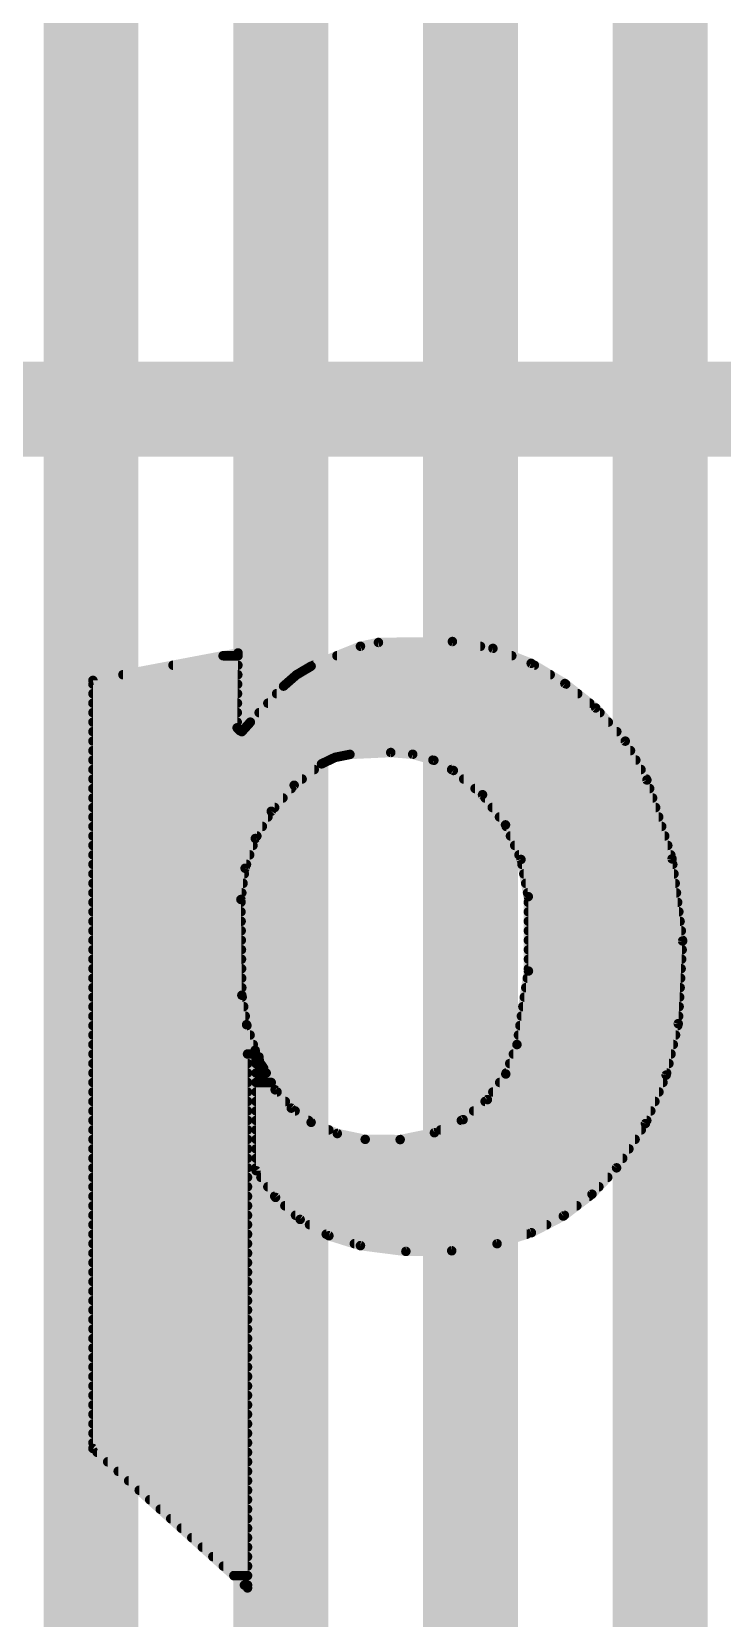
# Model space of a CAD drawing. Extents: x -28 to 79, y -1 to 63.
# Drawn here: x 26.384 to 28.233, y 23.431 to 27.681 of the extents above; entities that cross this region are included whole.
import ezdxf

# ---------------------------------------------------------------- set-up
doc = ezdxf.new("R2010")
doc.units = 0
for name, color, linetype in [('1', 12, 'CONTINUOUS'), ('16', 132, 'CONTINUOUS'), ('21', 41, 'CONTINUOUS')]:
    doc.layers.add(name, color=color, linetype=linetype)

msp = doc.modelspace()

# ---------------------------------------------------------------- linework, layer by layer
at = {"layer": '1', "const_width": 0.254}
for points in [[(26.543, 21.971), (26.543, 49.276)], [(27.051, 22.225), (27.051, 49.276)], [(27.559, 22.479), (27.559, 47.244)], [(28.067, 22.733), (28.067, 38.862)]]:
    msp.add_lwpolyline(points, dxfattribs=at)
at = {"layer": '16', "const_width": 0.254}
msp.add_lwpolyline([(20.32, 26.67), (39.37, 26.67)], dxfattribs=at)
at = {"layer": '21', "const_width": 0.0254}
for points in [[(27.2644, 26.035), (27.3126, 26.0452)], [(27.3126, 26.0452), (27.5107, 26.0477)], [(27.5107, 26.0477), (27.6192, 26.0293)], [(26.5481, 25.9436), (26.9367, 26.0172)], [(26.8966, 26.0096), (26.9366, 26.0096)], [(26.9367, 26.0172), (26.9342, 25.8166)], [(27.1323, 25.9817), (27.2644, 26.035)], [(27.2014, 26.0096), (27.6697, 26.0096)], [(27.2644, 26.035), (27.5857, 26.035)], [(27.6192, 26.0293), (27.7216, 25.9893)], [(26.6284, 25.9588), (26.936, 25.9588)], [(26.7625, 25.9842), (26.9363, 25.9842)], [(27.0586, 25.9283), (27.093, 25.9584)], [(27.093, 25.9584), (27.1323, 25.9817)], [(27.0936, 25.9588), (27.7725, 25.9588)], [(27.1385, 25.9842), (27.7301, 25.9842)], [(27.7216, 25.9893), (27.8118, 25.9352)], [(26.5481, 23.8862), (26.5481, 25.9436)], [(26.5481, 25.9334), (26.9357, 25.9334)], [(26.9697, 25.8318), (27.0586, 25.9283)], [(27.0644, 25.9334), (27.8141, 25.9334)], [(27.8118, 25.9352), (27.8943, 25.8699)], [(26.5481, 25.908), (26.9353, 25.908)], [(26.5481, 25.8826), (26.935, 25.8826)], [(27.0165, 25.8826), (27.8783, 25.8826)], [(27.0399, 25.908), (27.8462, 25.908)], [(27.8943, 25.8699), (27.9734, 25.7809)], [(26.5481, 25.8572), (26.9347, 25.8572)], [(26.5481, 25.8318), (26.9344, 25.8318)], [(26.9469, 25.8064), (26.9697, 25.8318)], [(26.9697, 25.8318), (27.9282, 25.8318)], [(26.9931, 25.8572), (27.9056, 25.8572)], [(26.5481, 25.8064), (26.9469, 25.8064)], [(26.9342, 25.8166), (26.9418, 25.8089)], [(26.9418, 25.8089), (26.9469, 25.8064)], [(26.9469, 25.8064), (27.9508, 25.8064)], [(26.5481, 25.781), (27.9733, 25.781)], [(26.5481, 25.7556), (27.9875, 25.7556)], [(27.2364, 25.7454), (27.1967, 25.7375)], [(27.3456, 25.7505), (27.2364, 25.7454)], [(27.4044, 25.7458), (27.3456, 25.7505)], [(27.461, 25.7295), (27.4044, 25.7458)], [(27.9734, 25.7809), (28.0314, 25.6769)], [(26.5481, 25.7302), (27.1815, 25.7302)], [(26.5481, 25.7048), (27.1407, 25.7048)], [(27.1602, 25.72), (27.087, 25.6628)], [(27.1967, 25.7375), (27.1602, 25.72)], [(27.4585, 25.7302), (28.0017, 25.7302)], [(27.5133, 25.7023), (27.461, 25.7295)], [(27.5085, 25.7048), (28.0158, 25.7048)], [(27.5914, 25.6374), (27.5133, 25.7023)], [(26.5481, 25.6794), (27.1082, 25.6794)], [(27.087, 25.6628), (27.0256, 25.593)], [(27.5409, 25.6794), (28.03, 25.6794)], [(28.0314, 25.6769), (28.0988, 25.4656)], [(26.5481, 25.654), (27.0792, 25.654)], [(26.5481, 25.6286), (27.0569, 25.6286)], [(27.5715, 25.654), (28.0387, 25.654)], [(27.6528, 25.5566), (27.5914, 25.6374)], [(27.5981, 25.6286), (28.0468, 25.6286)], [(26.5481, 25.6032), (27.0346, 25.6032)], [(26.5481, 25.5778), (27.0167, 25.5778)], [(27.0256, 25.593), (26.983, 25.5202)], [(27.6174, 25.6032), (28.0549, 25.6032)], [(27.6367, 25.5778), (28.063, 25.5778)], [(26.5481, 25.5524), (27.0019, 25.5524)], [(27.6944, 25.464), (27.6528, 25.5566)], [(27.6547, 25.5524), (28.0711, 25.5524)], [(26.5481, 25.527), (26.987, 25.527)], [(26.5481, 25.5016), (26.9766, 25.5016)], [(26.983, 25.5202), (26.9556, 25.4404)], [(27.6661, 25.527), (28.0792, 25.527)], [(27.6775, 25.5016), (28.0873, 25.5016)], [(26.5481, 25.4762), (26.9679, 25.4762)], [(26.5481, 25.4508), (26.9592, 25.4508)], [(27.6889, 25.4762), (28.0954, 25.4762)], [(27.7139, 25.3644), (27.6944, 25.464)], [(27.6969, 25.4508), (28.1007, 25.4508)], [(28.0988, 25.4656), (28.1271, 25.2456)], [(26.5481, 25.4254), (26.9535, 25.4254)], [(26.5481, 25.4), (26.9501, 25.4)], [(26.9556, 25.4404), (26.9443, 25.3568)], [(27.7019, 25.4254), (28.104, 25.4254)], [(27.7069, 25.4), (28.1072, 25.4)], [(26.5481, 25.3746), (26.9467, 25.3746)], [(27.7119, 25.3746), (28.1105, 25.3746)], [(27.7142, 25.1651), (27.7139, 25.3644)], [(26.5481, 25.3492), (26.9444, 25.3492)], [(26.5481, 25.3238), (26.9446, 25.3238)], [(26.9443, 25.3568), (26.9469, 25.1003)], [(27.7139, 25.3492), (28.1138, 25.3492)], [(27.714, 25.3238), (28.117, 25.3238)], [(26.5481, 25.2984), (26.9449, 25.2984)], [(26.5481, 25.273), (26.9451, 25.273)], [(27.714, 25.2984), (28.1203, 25.2984)], [(27.7141, 25.273), (28.1236, 25.273)], [(26.5481, 25.2476), (26.9454, 25.2476)], [(27.7141, 25.2476), (28.1268, 25.2476)], [(28.1271, 25.2456), (28.1153, 25.0241)], [(26.5481, 25.2222), (26.9457, 25.2222)], [(26.5481, 25.1968), (26.9459, 25.1968)], [(27.7141, 25.2222), (28.1258, 25.2222)], [(27.7142, 25.1968), (28.1245, 25.1968)], [(26.5481, 25.1714), (26.9462, 25.1714)], [(26.5481, 25.146), (26.9464, 25.146)], [(27.6835, 24.9682), (27.7142, 25.1651)], [(27.7112, 25.146), (28.1218, 25.146)], [(27.7142, 25.1714), (28.1231, 25.1714)], [(26.5481, 25.1206), (26.9467, 25.1206)], [(27.7073, 25.1206), (28.1204, 25.1206)], [(26.5481, 25.0952), (26.9477, 25.0952)], [(26.5481, 25.0698), (26.9518, 25.0698)], [(26.9469, 25.1003), (26.9596, 25.0215)], [(27.6994, 25.0698), (28.1177, 25.0698)], [(27.7033, 25.0952), (28.1191, 25.0952)], [(26.5481, 25.0444), (26.9559, 25.0444)], [(26.5481, 25.019), (26.9604, 25.019)], [(26.9596, 25.0215), (26.9824, 24.953)], [(27.6914, 25.019), (28.1141, 25.019)], [(27.6954, 25.0444), (28.1164, 25.0444)], [(28.1153, 25.0241), (28.083, 24.8864)], [(26.5481, 24.9936), (26.9689, 24.9936)], [(27.6875, 24.9936), (28.1081, 24.9936)], [(26.5481, 24.9682), (26.9773, 24.9682)], [(26.5481, 24.9428), (26.9748, 24.9428)], [(26.9748, 24.9428), (26.9621, 24.9428)], [(26.9621, 24.9428), (26.9621, 23.5128)], [(26.9785, 24.9434), (26.9748, 24.9428)], [(26.9815, 24.9458), (26.9785, 24.9434)], [(26.9829, 24.9493), (26.9815, 24.9458)], [(26.9824, 24.953), (26.9829, 24.9493)], [(26.985, 24.9276), (26.9926, 24.9352)], [(26.9926, 24.9352), (26.9926, 24.9301)], [(27.6536, 24.8893), (27.6835, 24.9682)], [(27.6739, 24.9428), (28.0962, 24.9428)], [(27.6835, 24.9682), (28.1022, 24.9682)], [(26.5481, 24.9174), (26.9621, 24.9174)], [(26.5481, 24.892), (26.9621, 24.892)], [(26.985, 24.6304), (26.985, 24.9276)], [(26.985, 24.9174), (26.9967, 24.9174)], [(26.985, 24.892), (27.012, 24.892)], [(26.9926, 24.9301), (26.9946, 24.9204)], [(26.9946, 24.9204), (27.0002, 24.9123)], [(27.0002, 24.9123), (27.0053, 24.9047)], [(27.0053, 24.9047), (27.036, 24.847)], [(27.6546, 24.892), (28.0843, 24.892)], [(27.6642, 24.9174), (28.0903, 24.9174)], [(26.5481, 24.8666), (26.9621, 24.8666)], [(26.985, 24.8666), (27.0255, 24.8666)], [(27.6044, 24.8208), (27.6536, 24.8893)], [(27.6373, 24.8666), (28.0745, 24.8666)], [(28.083, 24.8864), (28.0274, 24.7564)], [(26.5481, 24.8412), (26.9621, 24.8412)], [(26.5481, 24.8158), (26.9621, 24.8158)], [(26.985, 24.8412), (27.041, 24.8412)], [(26.985, 24.8158), (27.0633, 24.8158)], [(27.036, 24.847), (27.0791, 24.7978)], [(27.5392, 24.7671), (27.6044, 24.8208)], [(27.5983, 24.8158), (28.0528, 24.8158)], [(27.619, 24.8412), (28.0637, 24.8412)], [(26.5481, 24.7904), (26.9621, 24.7904)], [(26.5481, 24.765), (26.9621, 24.765)], [(26.985, 24.7904), (27.0895, 24.7904)], [(26.985, 24.765), (27.1251, 24.765)], [(27.0791, 24.7978), (27.1323, 24.7599)], [(27.4625, 24.732), (27.5392, 24.7671)], [(27.5346, 24.765), (28.0311, 24.765)], [(27.5675, 24.7904), (28.0419, 24.7904)], [(26.5481, 24.7396), (26.9621, 24.7396)], [(26.985, 24.7396), (27.1797, 24.7396)], [(27.1323, 24.7599), (27.2024, 24.7299)], [(27.2024, 24.7299), (27.2771, 24.7142)], [(27.3707, 24.7136), (27.4625, 24.732)], [(27.4791, 24.7396), (28.0164, 24.7396)], [(28.0274, 24.7564), (27.9502, 24.638)], [(26.5481, 24.7142), (26.9621, 24.7142)], [(26.5481, 24.6888), (26.9621, 24.6888)], [(26.985, 24.7142), (27.2771, 24.7142)], [(26.985, 24.6888), (27.9833, 24.6888)], [(27.2771, 24.7142), (27.3707, 24.7136)], [(27.3737, 24.7142), (27.9999, 24.7142)], [(26.5481, 24.6634), (26.9621, 24.6634)], [(26.5481, 24.638), (26.9621, 24.638)], [(26.985, 24.6634), (27.9668, 24.6634)], [(26.985, 24.638), (27.9502, 24.638)], [(27.9502, 24.638), (27.8844, 24.5673)], [(26.5481, 24.6126), (26.9621, 24.6126)], [(27.037, 24.5588), (26.985, 24.6304)], [(26.9979, 24.6126), (27.9266, 24.6126)], [(26.5481, 24.5872), (26.9621, 24.5872)], [(26.5481, 24.5618), (26.9621, 24.5618)], [(27.0164, 24.5872), (27.9029, 24.5872)], [(27.0348, 24.5618), (27.8771, 24.5618)], [(27.103, 24.4998), (27.037, 24.5588)], [(27.8844, 24.5673), (27.8076, 24.5089)], [(26.5481, 24.5364), (26.9621, 24.5364)], [(26.5481, 24.511), (26.9621, 24.511)], [(27.0621, 24.5364), (27.8438, 24.5364)], [(27.0905, 24.511), (27.8104, 24.511)], [(27.8076, 24.5089), (27.722, 24.4643)], [(26.5481, 24.4856), (26.9621, 24.4856)], [(27.18, 24.4561), (27.103, 24.4998)], [(27.1281, 24.4856), (27.763, 24.4856)], [(26.5481, 24.4602), (26.9621, 24.4602)], [(26.5481, 24.4348), (26.9621, 24.4348)], [(27.1728, 24.4602), (27.7094, 24.4602)], [(27.2644, 24.4297), (27.18, 24.4561)], [(27.2481, 24.4348), (27.6301, 24.4348)], [(27.3861, 24.4142), (27.2644, 24.4297)], [(27.6301, 24.4348), (27.5088, 24.4159)], [(27.722, 24.4643), (27.6301, 24.4348)], [(26.5481, 24.4094), (26.9621, 24.4094)], [(26.5481, 24.384), (26.9621, 24.384)], [(27.5088, 24.4159), (27.3861, 24.4142)], [(26.5481, 24.3586), (26.9621, 24.3586)], [(26.5481, 24.3332), (26.9621, 24.3332)], [(26.5481, 24.3078), (26.9621, 24.3078)], [(26.5481, 24.2824), (26.9621, 24.2824)], [(26.5481, 24.257), (26.9621, 24.257)], [(26.5481, 24.2316), (26.9621, 24.2316)], [(26.5481, 24.2062), (26.9621, 24.2062)], [(26.5481, 24.1808), (26.9621, 24.1808)], [(26.5481, 24.1554), (26.9621, 24.1554)], [(26.5481, 24.13), (26.9621, 24.13)], [(26.5481, 24.1046), (26.9621, 24.1046)], [(26.5481, 24.0792), (26.9621, 24.0792)], [(26.5481, 24.0538), (26.9621, 24.0538)], [(26.5481, 24.0284), (26.9621, 24.0284)], [(26.5481, 24.003), (26.9621, 24.003)], [(26.5481, 23.9776), (26.9621, 23.9776)], [(26.5481, 23.9522), (26.9621, 23.9522)], [(26.5481, 23.9268), (26.9621, 23.9268)], [(26.5481, 23.9014), (26.9621, 23.9014)], [(26.9621, 23.5128), (26.5481, 23.8862)], [(26.5594, 23.876), (26.9621, 23.876)], [(26.5876, 23.8506), (26.9621, 23.8506)], [(26.6157, 23.8252), (26.9621, 23.8252)], [(26.6439, 23.7998), (26.9621, 23.7998)], [(26.6721, 23.7744), (26.9621, 23.7744)], [(26.7002, 23.749), (26.9621, 23.749)], [(26.7284, 23.7236), (26.9621, 23.7236)], [(26.7565, 23.6982), (26.9621, 23.6982)], [(26.7847, 23.6728), (26.9621, 23.6728)], [(26.8129, 23.6474), (26.9621, 23.6474)], [(26.841, 23.622), (26.9621, 23.622)], [(26.8692, 23.5966), (26.9621, 23.5966)], [(26.8974, 23.5712), (26.9621, 23.5712)], [(26.9255, 23.5458), (26.9621, 23.5458)], [(26.9537, 23.5204), (26.9621, 23.5204)]]:
    msp.add_lwpolyline(points, dxfattribs=at)
at = {"layer": '21', "const_width": 0.0127}
for points in [[(27.3125, 26.0515, 1), (27.3127, 26.0389)], [(27.3139, 26.039, 1), (27.3113, 26.0514)], [(27.5118, 26.054, 1), (27.5096, 26.0414)], [(27.5108, 26.0414, 1), (27.5106, 26.054)], [(26.8966, 26.016, 1), (26.8966, 26.0033)], [(26.943, 26.0171, 1), (26.9304, 26.0173)], [(26.9379, 26.011, 1), (26.9355, 26.0234)], [(26.9366, 26.0033, 1), (26.9366, 26.016)], [(27.2014, 26.016, 1), (27.2014, 26.0033)], [(27.2644, 26.0414, 1), (27.2644, 26.0286)], [(27.2631, 26.0412, 1), (27.2657, 26.0288)], [(27.2668, 26.0291, 1), (27.262, 26.0409)], [(27.5857, 26.0286, 1), (27.5857, 26.0414)], [(27.6215, 26.0353, 1), (27.6168, 26.0234)], [(27.6181, 26.0231, 1), (27.6202, 26.0356)], [(27.6697, 26.0033, 1), (27.6697, 26.016)], [(26.6284, 25.9652, 1), (26.6284, 25.9524)], [(26.7625, 25.9906, 1), (26.7625, 25.9779)], [(26.936, 25.9524, 1), (26.936, 25.9652)], [(26.9363, 25.9779, 1), (26.9363, 25.9906)], [(27.0897, 25.9639, 1), (27.0962, 25.953)], [(27.0936, 25.9652, 1), (27.0936, 25.9524)], [(27.0971, 25.9537, 1), (27.0888, 25.9632)], [(27.1299, 25.9876, 1), (27.1347, 25.9758)], [(27.1355, 25.9762, 1), (27.1291, 25.9872)], [(27.1385, 25.9906, 1), (27.1385, 25.9779)], [(27.7249, 25.9947, 1), (27.7183, 25.9839)], [(27.7193, 25.9834, 1), (27.7239, 25.9952)], [(27.7301, 25.9779, 1), (27.7301, 25.9906)], [(27.7725, 25.9524, 1), (27.7725, 25.9652)], [(26.5545, 25.9436, 1), (26.5418, 25.9436)], [(26.5469, 25.9498, 1), (26.5493, 25.9374)], [(26.5481, 25.9398, 1), (26.5481, 25.9271)], [(26.9357, 25.9271, 1), (26.9357, 25.9398)], [(27.0544, 25.9331, 1), (27.0628, 25.9235)], [(27.0633, 25.924, 1), (27.0539, 25.9326)], [(27.0644, 25.9398, 1), (27.0644, 25.9271)], [(27.8158, 25.9402, 1), (27.8079, 25.9302)], [(27.8086, 25.9298, 1), (27.8151, 25.9407)], [(27.8141, 25.9271, 1), (27.8141, 25.9398)], [(26.5481, 25.9144, 1), (26.5481, 25.9017)], [(26.5481, 25.889, 1), (26.5481, 25.8762)], [(26.935, 25.8762, 1), (26.935, 25.889)], [(26.9353, 25.9017, 1), (26.9353, 25.9144)], [(27.0165, 25.889, 1), (27.0165, 25.8762)], [(27.0399, 25.9144, 1), (27.0399, 25.9017)], [(27.8462, 25.9017, 1), (27.8462, 25.9144)], [(27.8783, 25.8762, 1), (27.8783, 25.889)], [(27.899, 25.8741, 1), (27.8896, 25.8657)], [(27.8904, 25.8649, 1), (27.8982, 25.8749)], [(26.5481, 25.8636, 1), (26.5481, 25.8509)], [(26.5481, 25.8382, 1), (26.5481, 25.8255)], [(26.9344, 25.8255, 1), (26.9344, 25.8382)], [(26.9347, 25.8509, 1), (26.9347, 25.8636)], [(26.9697, 25.8382, 1), (26.9697, 25.8255)], [(26.965, 25.8361, 1), (26.9744, 25.8275)], [(26.9744, 25.8276, 1), (26.965, 25.836)], [(26.9931, 25.8636, 1), (26.9931, 25.8509)], [(27.9056, 25.8509, 1), (27.9056, 25.8636)], [(27.9282, 25.8255, 1), (27.9282, 25.8382)], [(26.5481, 25.8128, 1), (26.5481, 25.8)], [(26.9387, 25.8211, 1), (26.9297, 25.8121)], [(26.9279, 25.8167, 1), (26.9405, 25.8165)], [(26.9446, 25.8146, 1), (26.939, 25.8032)], [(26.9373, 25.8044, 1), (26.9463, 25.8134)], [(26.9469, 25.8128, 1), (26.9469, 25.8)], [(26.9422, 25.8106, 1), (26.9516, 25.8022)], [(26.9441, 25.8007, 1), (26.9497, 25.8121)], [(26.9469, 25.8, 1), (26.9469, 25.8128)], [(27.9508, 25.8, 1), (27.9508, 25.8128)], [(26.5481, 25.762, 1), (26.5481, 25.7492)], [(26.5481, 25.7874, 1), (26.5481, 25.7747)], [(27.2361, 25.7517, 1), (27.2367, 25.7391)], [(27.2376, 25.7392, 1), (27.2352, 25.7516)], [(27.3461, 25.7568, 1), (27.3451, 25.7442)], [(27.3459, 25.7442, 1), (27.3453, 25.7568)], [(27.4061, 25.7519, 1), (27.4026, 25.7397)], [(27.4038, 25.7394, 1), (27.4049, 25.7521)], [(27.979, 25.784, 1), (27.9679, 25.7778)], [(27.9687, 25.7767, 1), (27.9782, 25.7851)], [(27.9733, 25.7747, 1), (27.9733, 25.7874)], [(27.9875, 25.7492, 1), (27.9875, 25.762)], [(26.5481, 25.7366, 1), (26.5481, 25.7238)], [(26.5481, 25.7112, 1), (26.5481, 25.6985)], [(27.1407, 25.6985, 1), (27.1407, 25.7112)], [(27.1575, 25.7257, 1), (27.1629, 25.7143)], [(27.1641, 25.715, 1), (27.1563, 25.725)], [(27.1815, 25.7238, 1), (27.1815, 25.7366)], [(27.1955, 25.7437, 1), (27.198, 25.7312)], [(27.1995, 25.7317, 1), (27.194, 25.7432)], [(27.4585, 25.7366, 1), (27.4585, 25.7238)], [(27.4639, 25.7351, 1), (27.4581, 25.7238)], [(27.4592, 25.7234, 1), (27.4628, 25.7356)], [(27.5085, 25.7112, 1), (27.5085, 25.6985)], [(27.5174, 25.7072, 1), (27.5092, 25.6974)], [(27.5104, 25.6967, 1), (27.5162, 25.7079)], [(28.0017, 25.7238, 1), (28.0017, 25.7366)], [(28.0158, 25.6985, 1), (28.0158, 25.7112)], [(26.5481, 25.6858, 1), (26.5481, 25.673)], [(27.083, 25.6678, 1), (27.0909, 25.6578)], [(27.0917, 25.6586, 1), (27.0822, 25.667)], [(27.1082, 25.673, 1), (27.1082, 25.6858)], [(27.5409, 25.6858, 1), (27.5409, 25.673)], [(28.0374, 25.6788, 1), (28.0254, 25.675)], [(28.0259, 25.6738, 1), (28.0369, 25.68)], [(28.03, 25.673, 1), (28.03, 25.6858)], [(26.5481, 25.6604, 1), (26.5481, 25.6476)], [(26.5481, 25.635, 1), (26.5481, 25.6223)], [(27.0569, 25.6223, 1), (27.0569, 25.635)], [(27.0792, 25.6476, 1), (27.0792, 25.6604)], [(27.5715, 25.6604, 1), (27.5715, 25.6476)], [(27.5964, 25.6413, 1), (27.5863, 25.6336)], [(27.5873, 25.6326, 1), (27.5954, 25.6423)], [(27.5981, 25.635, 1), (27.5981, 25.6223)], [(28.0387, 25.6476, 1), (28.0387, 25.6604)], [(28.0468, 25.6223, 1), (28.0468, 25.635)], [(26.5481, 25.6096, 1), (26.5481, 25.5968)], [(26.5481, 25.5842, 1), (26.5481, 25.5714)], [(27.0167, 25.5714, 1), (27.0167, 25.5842)], [(27.0208, 25.5972, 1), (27.0304, 25.5888)], [(27.0311, 25.5898, 1), (27.0201, 25.5962)], [(27.0346, 25.5968, 1), (27.0346, 25.6096)], [(27.6174, 25.6096, 1), (27.6174, 25.5968)], [(27.6367, 25.5842, 1), (27.6367, 25.5714)], [(28.0549, 25.5968, 1), (28.0549, 25.6096)], [(28.063, 25.5714, 1), (28.063, 25.5842)], [(26.5481, 25.5588, 1), (26.5481, 25.5461)], [(27.0019, 25.5461, 1), (27.0019, 25.5588)], [(27.6586, 25.5592, 1), (27.647, 25.554)], [(27.6477, 25.5528, 1), (27.6579, 25.5605)], [(27.6547, 25.5588, 1), (27.6547, 25.5461)], [(28.0711, 25.5461, 1), (28.0711, 25.5588)], [(26.5481, 25.5334, 1), (26.5481, 25.5206)], [(26.5481, 25.508, 1), (26.5481, 25.4952)], [(26.9775, 25.5234, 1), (26.9885, 25.517)], [(26.9766, 25.4952, 1), (26.9766, 25.508)], [(26.989, 25.5181, 1), (26.977, 25.5222)], [(26.987, 25.5206, 1), (26.987, 25.5334)], [(27.6661, 25.5334, 1), (27.6661, 25.5206)], [(27.6775, 25.508, 1), (27.6775, 25.4952)], [(28.0792, 25.5206, 1), (28.0792, 25.5334)], [(28.0873, 25.4952, 1), (28.0873, 25.508)], [(26.5481, 25.4826, 1), (26.5481, 25.4699)], [(26.5481, 25.4572, 1), (26.5481, 25.4444)], [(26.9592, 25.4444, 1), (26.9592, 25.4572)], [(26.9679, 25.4699, 1), (26.9679, 25.4826)], [(27.6889, 25.4826, 1), (27.6889, 25.4699)], [(27.7006, 25.4652, 1), (27.6881, 25.4628)], [(27.6886, 25.4614, 1), (27.7001, 25.4666)], [(27.6969, 25.4572, 1), (27.6969, 25.4444)], [(28.1051, 25.4664, 1), (28.0925, 25.4648)], [(28.0928, 25.4637, 1), (28.1049, 25.4675)], [(28.0954, 25.4699, 1), (28.0954, 25.4826)], [(28.1007, 25.4444, 1), (28.1007, 25.4572)], [(26.5481, 25.4318, 1), (26.5481, 25.419)], [(26.5481, 25.4064, 1), (26.5481, 25.3937)], [(26.9619, 25.4396, 1), (26.9493, 25.4413)], [(26.9496, 25.4425, 1), (26.9616, 25.4383)], [(26.9501, 25.3937, 1), (26.9501, 25.4064)], [(26.9535, 25.419, 1), (26.9535, 25.4318)], [(27.7019, 25.4318, 1), (27.7019, 25.419)], [(27.7069, 25.4064, 1), (27.7069, 25.3937)], [(28.104, 25.419, 1), (28.104, 25.4318)], [(28.1072, 25.3937, 1), (28.1072, 25.4064)], [(26.5481, 25.381, 1), (26.5481, 25.3682)], [(26.9467, 25.3682, 1), (26.9467, 25.381)], [(27.7119, 25.381, 1), (27.7119, 25.3682)], [(27.7202, 25.3644, 1), (27.7076, 25.3644)], [(27.7077, 25.3632, 1), (27.7201, 25.3656)], [(28.1105, 25.3682, 1), (28.1105, 25.381)], [(26.5481, 25.3556, 1), (26.5481, 25.3428)], [(26.5481, 25.3302, 1), (26.5481, 25.3175)], [(26.9506, 25.3569, 1), (26.938, 25.3567)], [(26.938, 25.3576, 1), (26.9506, 25.356)], [(26.9444, 25.3428, 1), (26.9444, 25.3556)], [(26.9446, 25.3175, 1), (26.9446, 25.3302)], [(27.7139, 25.3556, 1), (27.7139, 25.3428)], [(27.714, 25.3302, 1), (27.714, 25.3175)], [(28.1138, 25.3428, 1), (28.1138, 25.3556)], [(28.117, 25.3175, 1), (28.117, 25.3302)], [(26.5481, 25.3048, 1), (26.5481, 25.292)], [(26.5481, 25.2794, 1), (26.5481, 25.2666)], [(26.9449, 25.292, 1), (26.9449, 25.3048)], [(26.9451, 25.2666, 1), (26.9451, 25.2794)], [(27.714, 25.3048, 1), (27.714, 25.292)], [(27.7141, 25.2794, 1), (27.7141, 25.2666)], [(28.1203, 25.292, 1), (28.1203, 25.3048)], [(28.1236, 25.2666, 1), (28.1236, 25.2794)], [(26.5481, 25.254, 1), (26.5481, 25.2413)], [(26.9454, 25.2413, 1), (26.9454, 25.254)], [(27.7141, 25.254, 1), (27.7141, 25.2413)], [(28.1334, 25.2453, 1), (28.1207, 25.2459)], [(28.1208, 25.2448, 1), (28.1334, 25.2464)], [(28.1268, 25.2413, 1), (28.1268, 25.254)], [(26.5481, 25.2286, 1), (26.5481, 25.2158)], [(26.5481, 25.2032, 1), (26.5481, 25.1904)], [(26.9457, 25.2158, 1), (26.9457, 25.2286)], [(26.9459, 25.1904, 1), (26.9459, 25.2032)], [(27.7141, 25.2286, 1), (27.7141, 25.2158)], [(27.7142, 25.2032, 1), (27.7142, 25.1904)], [(28.1245, 25.1904, 1), (28.1245, 25.2032)], [(28.1258, 25.2158, 1), (28.1258, 25.2286)], [(26.5481, 25.1778, 1), (26.5481, 25.1651)], [(26.5481, 25.1524, 1), (26.5481, 25.1396)], [(26.9462, 25.1651, 1), (26.9462, 25.1778)], [(26.9464, 25.1396, 1), (26.9464, 25.1524)], [(27.7112, 25.1524, 1), (27.7112, 25.1396)], [(27.7142, 25.1778, 1), (27.7142, 25.1651)], [(27.7079, 25.1651, 1), (27.7206, 25.1651)], [(27.7205, 25.1641, 1), (27.708, 25.1661)], [(28.1218, 25.1396, 1), (28.1218, 25.1524)], [(28.1231, 25.1651, 1), (28.1231, 25.1778)], [(26.5481, 25.127, 1), (26.5481, 25.1142)], [(26.9467, 25.1142, 1), (26.9467, 25.127)], [(27.7073, 25.127, 1), (27.7073, 25.1142)], [(28.1204, 25.1142, 1), (28.1204, 25.127)], [(26.5481, 25.1016, 1), (26.5481, 25.0889)], [(26.5481, 25.0762, 1), (26.5481, 25.0634)], [(26.9532, 25.1013, 1), (26.9406, 25.0993)], [(26.9406, 25.1002, 1), (26.9532, 25.1004)], [(26.9477, 25.0889, 1), (26.9477, 25.1016)], [(26.9518, 25.0634, 1), (26.9518, 25.0762)], [(27.6994, 25.0762, 1), (27.6994, 25.0634)], [(27.7033, 25.1016, 1), (27.7033, 25.0889)], [(28.1177, 25.0634, 1), (28.1177, 25.0762)], [(28.1191, 25.0889, 1), (28.1191, 25.1016)], [(26.5481, 25.0508, 1), (26.5481, 25.038)], [(26.5481, 25.0254, 1), (26.5481, 25.0127)], [(26.9656, 25.0235, 1), (26.9536, 25.0195)], [(26.9559, 25.038, 1), (26.9559, 25.0508)], [(26.9604, 25.0127, 1), (26.9604, 25.0254)], [(27.6914, 25.0254, 1), (27.6914, 25.0127)], [(27.6954, 25.0508, 1), (27.6954, 25.038)], [(28.109, 25.0244, 1), (28.1216, 25.0238)], [(28.1215, 25.0226, 1), (28.1091, 25.0256)], [(28.1141, 25.0127, 1), (28.1141, 25.0254)], [(28.1164, 25.038, 1), (28.1164, 25.0508)], [(26.5481, 25, 1), (26.5481, 24.9872)], [(26.9533, 25.0205, 1), (26.9659, 25.0225)], [(26.9689, 24.9872, 1), (26.9689, 25)], [(27.6875, 25, 1), (27.6875, 24.9872)], [(28.1081, 24.9872, 1), (28.1081, 25)], [(26.5481, 24.9746, 1), (26.5481, 24.9618)], [(26.5481, 24.9492, 1), (26.5481, 24.9365)], [(26.9621, 24.9492, 1), (26.9621, 24.9365)], [(26.9685, 24.9428, 1), (26.9558, 24.9428)], [(26.9738, 24.9491, 1), (26.9758, 24.9365)], [(26.9746, 24.9484, 1), (26.9825, 24.9384)], [(26.9748, 24.9365, 1), (26.9748, 24.9492)], [(26.9748, 24.9365, 1), (26.9748, 24.9492)], [(26.9756, 24.9481, 1), (26.9874, 24.9434)], [(26.9887, 24.9538, 1), (26.9761, 24.9522)], [(26.9764, 24.951, 1), (26.9884, 24.955)], [(26.9766, 24.9484, 1), (26.9892, 24.9501)], [(26.9888, 24.9469, 1), (26.977, 24.9516)], [(26.9773, 24.9618, 1), (26.9773, 24.9746)], [(26.9854, 24.9408, 1), (26.9775, 24.9507)], [(26.9795, 24.9371, 1), (26.9775, 24.9497)], [(26.999, 24.9352, 1), (26.9863, 24.9352)], [(26.9971, 24.9307, 1), (26.9881, 24.9397)], [(27.6739, 24.9492, 1), (27.6739, 24.9365)], [(27.6835, 24.9746, 1), (27.6835, 24.9618)], [(27.6772, 24.9692, 1), (27.6898, 24.9672)], [(27.6894, 24.9659, 1), (27.6776, 24.9705)], [(28.0962, 24.9365, 1), (28.0962, 24.9492)], [(28.1022, 24.9618, 1), (28.1022, 24.9746)], [(26.5481, 24.9238, 1), (26.5481, 24.911)], [(26.5481, 24.8984, 1), (26.5481, 24.8856)], [(26.9621, 24.911, 1), (26.9621, 24.9238)], [(26.9621, 24.8856, 1), (26.9621, 24.8984)], [(26.985, 24.9238, 1), (26.985, 24.911)], [(26.985, 24.8984, 1), (26.985, 24.8856)], [(26.9805, 24.9321, 1), (26.9895, 24.9231)], [(26.9914, 24.9276, 1), (26.9787, 24.9276)], [(26.9988, 24.9314, 1), (26.9864, 24.9288)], [(26.9863, 24.9301, 1), (26.999, 24.9301)], [(26.9998, 24.924, 1), (26.9894, 24.9168)], [(26.9884, 24.9192, 1), (27.0008, 24.9217)], [(27.0055, 24.9158, 1), (26.9949, 24.9088)], [(26.995, 24.9087, 1), (27.0054, 24.9159)], [(26.9967, 24.911, 1), (26.9967, 24.9238)], [(27.0109, 24.9077, 1), (26.9997, 24.9017)], [(27, 24.9012, 1), (27.0106, 24.9082)], [(27.012, 24.8856, 1), (27.012, 24.8984)], [(27.6546, 24.8984, 1), (27.6546, 24.8856)], [(27.6642, 24.9238, 1), (27.6642, 24.911)], [(28.0843, 24.8856, 1), (28.0843, 24.8984)], [(28.0903, 24.911, 1), (28.0903, 24.9238)], [(26.5481, 24.873, 1), (26.5481, 24.8603)], [(26.9621, 24.8603, 1), (26.9621, 24.873)], [(26.985, 24.873, 1), (26.985, 24.8603)], [(27.0255, 24.8603, 1), (27.0255, 24.873)], [(27.6373, 24.873, 1), (27.6373, 24.8603)], [(27.6476, 24.8916, 1), (27.6595, 24.8871)], [(27.6587, 24.8856, 1), (27.6484, 24.893)], [(28.0745, 24.8603, 1), (28.0745, 24.873)], [(28.0768, 24.8879, 1), (28.0892, 24.885)], [(28.0888, 24.884, 1), (28.0772, 24.8889)], [(26.5481, 24.8476, 1), (26.5481, 24.8348)], [(26.5481, 24.8222, 1), (26.5481, 24.8094)], [(26.9621, 24.8348, 1), (26.9621, 24.8476)], [(26.9621, 24.8094, 1), (26.9621, 24.8222)], [(26.985, 24.8476, 1), (26.985, 24.8348)], [(26.985, 24.8222, 1), (26.985, 24.8094)], [(27.0407, 24.8512, 1), (27.0312, 24.8428)], [(27.0304, 24.844, 1), (27.0416, 24.85)], [(27.041, 24.8348, 1), (27.041, 24.8476)], [(27.0633, 24.8094, 1), (27.0633, 24.8222)], [(27.5983, 24.8222, 1), (27.5983, 24.8094)], [(27.5992, 24.8245, 1), (27.6095, 24.8171)], [(27.6084, 24.8159, 1), (27.6003, 24.8257)], [(27.619, 24.8476, 1), (27.619, 24.8348)], [(28.0528, 24.8094, 1), (28.0528, 24.8222)], [(28.0637, 24.8348, 1), (28.0637, 24.8476)], [(26.5481, 24.7968, 1), (26.5481, 24.7841)], [(26.5481, 24.7714, 1), (26.5481, 24.7586)], [(26.9621, 24.7841, 1), (26.9621, 24.7968)], [(26.9621, 24.7586, 1), (26.9621, 24.7714)], [(26.985, 24.7714, 1), (26.985, 24.7586)], [(26.985, 24.7968, 1), (26.985, 24.7841)], [(27.0828, 24.803, 1), (27.0754, 24.7927)], [(27.0743, 24.7937, 1), (27.0838, 24.802)], [(27.0895, 24.7841, 1), (27.0895, 24.7968)], [(27.1251, 24.7586, 1), (27.1251, 24.7714)], [(27.5346, 24.7714, 1), (27.5346, 24.7586)], [(27.5352, 24.772, 1), (27.5433, 24.7622)], [(27.5419, 24.7613, 1), (27.5366, 24.7729)], [(27.5675, 24.7968, 1), (27.5675, 24.7841)], [(28.0311, 24.7586, 1), (28.0311, 24.7714)], [(28.0419, 24.7841, 1), (28.0419, 24.7968)], [(26.5481, 24.746, 1), (26.5481, 24.7333)], [(26.9621, 24.7333, 1), (26.9621, 24.746)], [(26.985, 24.746, 1), (26.985, 24.7333)], [(27.1348, 24.7657, 1), (27.1298, 24.7541)], [(27.1286, 24.7547, 1), (27.136, 24.7651)], [(27.1797, 24.7333, 1), (27.1797, 24.746)], [(27.2037, 24.7361, 1), (27.2011, 24.7237)], [(27.1999, 24.724, 1), (27.2049, 24.7357)], [(27.4599, 24.7378, 1), (27.4651, 24.7262)], [(27.4637, 24.7258, 1), (27.4613, 24.7382)], [(27.4791, 24.746, 1), (27.4791, 24.7333)], [(28.0164, 24.7333, 1), (28.0164, 24.746)], [(28.0216, 24.7589, 1), (28.0332, 24.754)], [(28.0327, 24.753, 1), (28.0221, 24.7599)], [(26.5481, 24.7206, 1), (26.5481, 24.7079)], [(26.5481, 24.6952, 1), (26.5481, 24.6824)], [(26.9621, 24.7079, 1), (26.9621, 24.7206)], [(26.9621, 24.6824, 1), (26.9621, 24.6952)], [(26.985, 24.6952, 1), (26.985, 24.6824)], [(26.985, 24.7206, 1), (26.985, 24.7079)], [(27.2771, 24.7205, 1), (27.2771, 24.7079)], [(27.2758, 24.708, 1), (27.2784, 24.7204)], [(27.2771, 24.7079, 1), (27.2771, 24.7206)], [(27.3695, 24.7198, 1), (27.372, 24.7074)], [(27.3737, 24.7206, 1), (27.3737, 24.7079)], [(27.3707, 24.7073, 1), (27.3708, 24.72)], [(27.9833, 24.6824, 1), (27.9833, 24.6952)], [(27.9999, 24.7079, 1), (27.9999, 24.7206)], [(26.5481, 24.6698, 1), (26.5481, 24.6571)], [(26.5481, 24.6444, 1), (26.5481, 24.6317)], [(26.9621, 24.6571, 1), (26.9621, 24.6698)], [(26.9621, 24.6317, 1), (26.9621, 24.6444)], [(26.985, 24.6698, 1), (26.985, 24.6571)], [(26.985, 24.6444, 1), (26.985, 24.6317)], [(27.9449, 24.6415, 1), (27.9555, 24.6345)], [(27.9548, 24.6337, 1), (27.9456, 24.6423)], [(27.9502, 24.6317, 1), (27.9502, 24.6444)], [(27.9668, 24.6571, 1), (27.9668, 24.6698)], [(26.5481, 24.619, 1), (26.5481, 24.6062)], [(26.9621, 24.6062, 1), (26.9621, 24.619)], [(26.9901, 24.6341, 1), (26.9799, 24.6267)], [(26.9787, 24.6304, 1), (26.9914, 24.6304)], [(26.9979, 24.619, 1), (26.9979, 24.6062)], [(27.9266, 24.6062, 1), (27.9266, 24.619)], [(26.5481, 24.5936, 1), (26.5481, 24.5809)], [(26.5481, 24.5682, 1), (26.5481, 24.5555)], [(26.9621, 24.5809, 1), (26.9621, 24.5936)], [(26.9621, 24.5555, 1), (26.9621, 24.5682)], [(27.0164, 24.5936, 1), (27.0164, 24.5809)], [(27.0348, 24.5682, 1), (27.0348, 24.5555)], [(27.0413, 24.5635, 1), (27.0328, 24.5541)], [(27.0319, 24.5551, 1), (27.0422, 24.5625)], [(27.8771, 24.5555, 1), (27.8771, 24.5682)], [(27.8798, 24.5717, 1), (27.8891, 24.563)], [(27.8883, 24.5623, 1), (27.8806, 24.5724)], [(27.9029, 24.5809, 1), (27.9029, 24.5936)], [(26.5481, 24.5428, 1), (26.5481, 24.53)], [(26.5481, 24.5174, 1), (26.5481, 24.5047)], [(26.9621, 24.53, 1), (26.9621, 24.5428)], [(26.9621, 24.5047, 1), (26.9621, 24.5174)], [(27.0621, 24.5428, 1), (27.0621, 24.53)], [(27.0905, 24.5174, 1), (27.0905, 24.5047)], [(27.8038, 24.5139, 1), (27.8115, 24.5038)], [(27.8106, 24.5032, 1), (27.8047, 24.5145)], [(27.8104, 24.5047, 1), (27.8104, 24.5174)], [(27.8438, 24.53, 1), (27.8438, 24.5428)], [(26.5481, 24.492, 1), (26.5481, 24.4793)], [(26.9621, 24.4793, 1), (26.9621, 24.492)], [(27.1061, 24.5054, 1), (27.0999, 24.4943)], [(27.0988, 24.4951, 1), (27.1072, 24.5046)], [(27.1281, 24.492, 1), (27.1281, 24.4793)], [(27.763, 24.4793, 1), (27.763, 24.492)], [(26.5481, 24.4666, 1), (26.5481, 24.4538)], [(26.5481, 24.4412, 1), (26.5481, 24.4285)], [(26.9621, 24.4538, 1), (26.9621, 24.4666)], [(26.9621, 24.4285, 1), (26.9621, 24.4412)], [(27.1728, 24.4666, 1), (27.1728, 24.4538)], [(27.1818, 24.4622, 1), (27.1781, 24.4501)], [(27.1768, 24.4506, 1), (27.1831, 24.4617)], [(27.2481, 24.4412, 1), (27.2481, 24.4285)], [(27.2652, 24.436, 1), (27.2636, 24.4234)], [(27.2625, 24.4236, 1), (27.2663, 24.4358)], [(27.6282, 24.4408, 1), (27.632, 24.4288)], [(27.6311, 24.4285, 1), (27.6291, 24.4411)], [(27.6301, 24.4285, 1), (27.6301, 24.4412)], [(27.7094, 24.4538, 1), (27.7094, 24.4666)], [(27.7191, 24.4699, 1), (27.725, 24.4586)], [(27.724, 24.4582, 1), (27.7201, 24.4703)], [(26.5481, 24.4158, 1), (26.5481, 24.4031)], [(26.5481, 24.3904, 1), (26.5481, 24.3776)], [(26.9621, 24.4031, 1), (26.9621, 24.4158)], [(26.9621, 24.3776, 1), (26.9621, 24.3904)], [(27.386, 24.4205, 1), (27.3862, 24.4078)], [(27.3853, 24.4079, 1), (27.3869, 24.4205)], [(27.5079, 24.4222, 1), (27.5098, 24.4096)], [(27.5089, 24.4095, 1), (27.5088, 24.4222)], [(26.5481, 24.365, 1), (26.5481, 24.3523)], [(26.9621, 24.3523, 1), (26.9621, 24.365)], [(26.5481, 24.3396, 1), (26.5481, 24.3269)], [(26.5481, 24.3142, 1), (26.5481, 24.3014)], [(26.9621, 24.3269, 1), (26.9621, 24.3396)], [(26.9621, 24.3014, 1), (26.9621, 24.3142)], [(26.5481, 24.2888, 1), (26.5481, 24.2761)], [(26.5481, 24.2634, 1), (26.5481, 24.2507)], [(26.9621, 24.2761, 1), (26.9621, 24.2888)], [(26.9621, 24.2507, 1), (26.9621, 24.2634)], [(26.5481, 24.238, 1), (26.5481, 24.2252)], [(26.9621, 24.2252, 1), (26.9621, 24.238)], [(26.5481, 24.2126, 1), (26.5481, 24.1999)], [(26.5481, 24.1872, 1), (26.5481, 24.1745)], [(26.9621, 24.1999, 1), (26.9621, 24.2126)], [(26.9621, 24.1745, 1), (26.9621, 24.1872)], [(26.5481, 24.1618, 1), (26.5481, 24.149)], [(26.5481, 24.1364, 1), (26.5481, 24.1237)], [(26.9621, 24.149, 1), (26.9621, 24.1618)], [(26.9621, 24.1237, 1), (26.9621, 24.1364)], [(26.5481, 24.111, 1), (26.5481, 24.0983)], [(26.9621, 24.0983, 1), (26.9621, 24.111)], [(26.5481, 24.0856, 1), (26.5481, 24.0728)], [(26.5481, 24.0602, 1), (26.5481, 24.0475)], [(26.9621, 24.0728, 1), (26.9621, 24.0856)], [(26.9621, 24.0475, 1), (26.9621, 24.0602)], [(26.5481, 24.0348, 1), (26.5481, 24.0221)], [(26.5481, 24.0094, 1), (26.5481, 23.9966)], [(26.9621, 24.0221, 1), (26.9621, 24.0348)], [(26.9621, 23.9966, 1), (26.9621, 24.0094)], [(26.5481, 23.984, 1), (26.5481, 23.9713)], [(26.9621, 23.9713, 1), (26.9621, 23.984)], [(26.5481, 23.9586, 1), (26.5481, 23.9459)], [(26.5481, 23.9332, 1), (26.5481, 23.9204)], [(26.9621, 23.9459, 1), (26.9621, 23.9586)], [(26.9621, 23.9204, 1), (26.9621, 23.9332)], [(26.5481, 23.9078, 1), (26.5481, 23.8951)], [(26.5524, 23.8909, 1), (26.5438, 23.8815)], [(26.5418, 23.8862, 1), (26.5545, 23.8862)], [(26.5594, 23.8824, 1), (26.5594, 23.8697)], [(26.9621, 23.8951, 1), (26.9621, 23.9078)], [(26.9621, 23.8697, 1), (26.9621, 23.8824)], [(26.5876, 23.857, 1), (26.5876, 23.8442)], [(26.9621, 23.8442, 1), (26.9621, 23.857)], [(26.6157, 23.8316, 1), (26.6157, 23.8189)], [(26.6439, 23.8062, 1), (26.6439, 23.7934)], [(26.9621, 23.8189, 1), (26.9621, 23.8316)], [(26.9621, 23.7934, 1), (26.9621, 23.8062)], [(26.6721, 23.7808, 1), (26.6721, 23.768)], [(26.7002, 23.7554, 1), (26.7002, 23.7427)], [(26.9621, 23.768, 1), (26.9621, 23.7808)], [(26.9621, 23.7427, 1), (26.9621, 23.7554)], [(26.7284, 23.73, 1), (26.7284, 23.7172)], [(26.9621, 23.7172, 1), (26.9621, 23.73)], [(26.7565, 23.7046, 1), (26.7565, 23.6918)], [(26.7847, 23.6792, 1), (26.7847, 23.6665)], [(26.9621, 23.6918, 1), (26.9621, 23.7046)], [(26.9621, 23.6665, 1), (26.9621, 23.6792)], [(26.8129, 23.6538, 1), (26.8129, 23.641)], [(26.841, 23.6284, 1), (26.841, 23.6156)], [(26.9621, 23.641, 1), (26.9621, 23.6538)], [(26.9621, 23.6156, 1), (26.9621, 23.6284)], [(26.8692, 23.603, 1), (26.8692, 23.5903)], [(26.9621, 23.5903, 1), (26.9621, 23.603)], [(26.8974, 23.5776, 1), (26.8974, 23.5648)], [(26.9255, 23.5522, 1), (26.9255, 23.5394)], [(26.9621, 23.5648, 1), (26.9621, 23.5776)], [(26.9621, 23.5394, 1), (26.9621, 23.5522)], [(26.9537, 23.5268, 1), (26.9537, 23.5141)], [(26.9558, 23.5128, 1), (26.9685, 23.5128)], [(26.9578, 23.5081, 1), (26.9664, 23.5175)], [(26.9621, 23.5141, 1), (26.9621, 23.5268)]]:
    msp.add_lwpolyline(points, format="xyb", dxfattribs=at)

doc.saveas('drawing.dxf')
